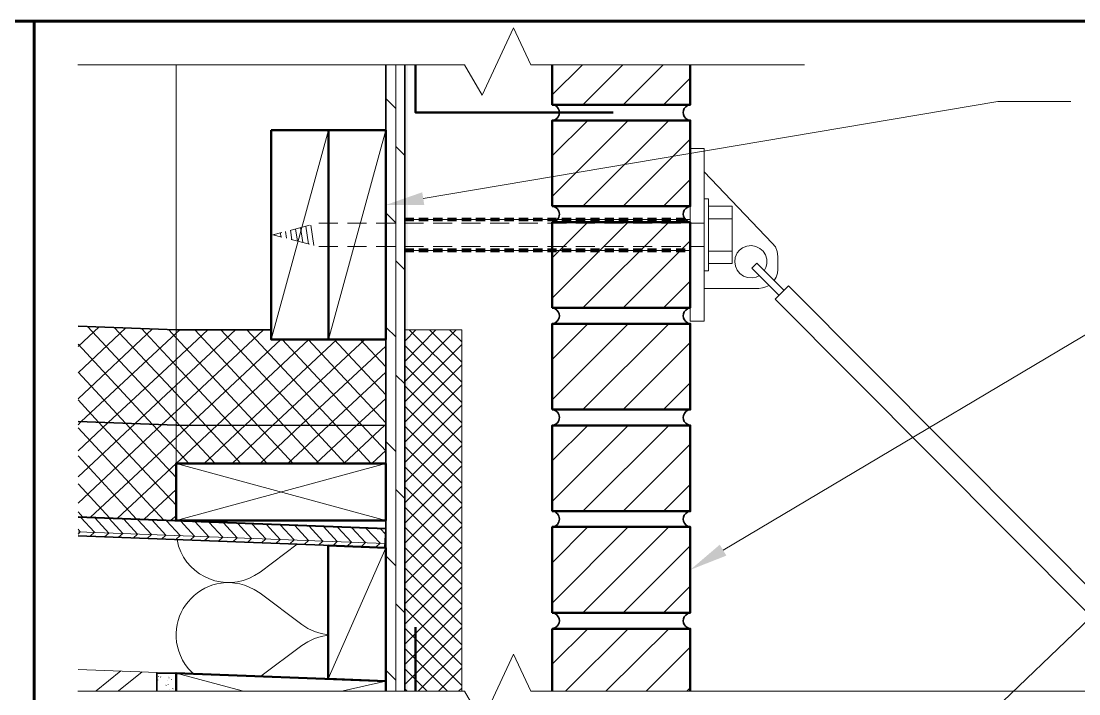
# Model space of a CAD drawing. Header units: inches. Extents: x 5 to 516, y -193 to 129.
# Drawn here: x 22.012 to 26.642, y -166.13 to -163.186 of the extents above; entities that cross this region are included whole.
import ezdxf

# ---------------------------------------------------------------- set-up
doc = ezdxf.new("R2010")
doc.units = ezdxf.units.IN
doc.header["$MEASUREMENT"] = 0
doc.layers.add('PDF7_Geometry', color=7, linetype='Continuous')
doc.layers.add('PDF7_Solid Fills', color=7, linetype='Continuous')

msp = doc.modelspace()

# ---------------------------------------------------------------- hatches: boundary and pattern name
at = {"layer": 'PDF7_Solid Fills', "transparency": 33554559}
for points in [[(23.7002179, -166.1168941), (23.7024401, -166.1168941), (23.70244, -163.3780051), (23.7002179, -163.3780051)], [(23.6902172, -164.1802258), (23.6902172, -164.1968925), (23.7324394, -164.1968929), (23.7324394, -164.1802258)], [(23.7524391, -164.1802258), (23.7524391, -164.1968925), (23.7946614, -164.1968929), (23.7946614, -164.1802258)], [(23.8157733, -164.1802258), (23.8157733, -164.1968925), (23.8568844, -164.1968929), (23.8568844, -164.1802258)], [(23.8779953, -164.1802258), (23.8779953, -164.1968925), (23.9191064, -164.1968929), (23.9191064, -164.1802258)], [(23.9402172, -164.1802258), (23.9402172, -164.1968925), (23.9824394, -164.1968929), (23.9824394, -164.1802258)], [(24.0024392, -164.1802258), (24.0024392, -164.1968925), (24.0446614, -164.1968929), (24.0446614, -164.1802258)], [(24.0657733, -164.1802258), (24.0657733, -164.1968925), (24.1068844, -164.1968929), (24.1068844, -164.1802258)], [(24.1279953, -164.1802258), (24.1279953, -164.1968925), (24.1691064, -164.1968929), (24.1691064, -164.1802258)], [(24.1902172, -164.1802258), (24.1902172, -164.1968925), (24.2324395, -164.1968929), (24.2324395, -164.1802258)], [(24.2524392, -164.1802258), (24.2524392, -164.1968925), (24.2946614, -164.1968929), (24.2946614, -164.1802258)], [(24.3157733, -164.1802258), (24.3157733, -164.1968925), (24.3568845, -164.1968929), (24.3568845, -164.1802258)], [(24.3779953, -164.1802258), (24.3779953, -164.1968925), (24.4202175, -164.1968929), (24.4202175, -164.1802258)], [(24.4402172, -164.1802258), (24.4402172, -164.1968925), (24.4824395, -164.1968929), (24.4824395, -164.1802258)], [(24.5035514, -164.1802258), (24.5035514, -164.1968925), (24.5446625, -164.1968929), (24.5446625, -164.1802258)], [(24.5657734, -164.1802258), (24.5657734, -164.1968925), (24.6068845, -164.1968929), (24.6068845, -164.1802258)], [(24.6279953, -164.1802258), (24.6279953, -164.1968925), (24.6702175, -164.1968929), (24.6702175, -164.1802258)], [(24.6902173, -164.1802258), (24.6902173, -164.1968925), (24.7324395, -164.1968929), (24.7324395, -164.1802258)], [(24.7535514, -164.1802258), (24.7535514, -164.1968925), (24.7946625, -164.1968929), (24.7946625, -164.1802258)], [(24.8157734, -164.1802258), (24.8157734, -164.1968925), (24.8568845, -164.1968929), (24.8568845, -164.1802258)], [(24.8779953, -164.1802258), (24.8779953, -164.1968925), (24.9202176, -164.1968929), (24.9202176, -164.1802258)]]:
    msp.add_hatch(color=256, dxfattribs=at).paths.add_polyline_path(points)

# ---------------------------------------------------------------- linework, layer by layer
at = {"layer": 'PDF7_Geometry', "lineweight": 60}
for points in [[(59.9013316, -193.1846724), (59.9013316, -163.1857822), (14.901328, -163.1857822), (14.901328, -193.1846724)], [(22.0691052, -170.7246712), (22.0691052, -163.1857816)]]:
    msp.add_lwpolyline(points, dxfattribs=at)
at = {"layer": 'PDF7_Geometry', "lineweight": 15}
for points in [[(22.2602176, -163.3768946), (23.9524399, -163.3768946), (24.0302178, -163.5102279), (24.1679955, -163.2146724), (24.2435511, -163.3768946), (25.441329, -163.3768946)], [(22.6902171, -163.3780045), (22.6902171, -165.121338)], [(23.6102182, -166.1168941), (23.6102182, -163.3780051)], [(23.6524387, -166.1168941), (23.6524387, -163.3780051)], [(24.3368847, -163.5080049), (24.4679958, -163.3780049)], [(24.4713294, -163.5513376), (24.6446627, -163.3780043)], [(24.6479945, -163.5513376), (24.8213278, -163.3780043)], [(24.8246619, -163.5513376), (24.9413286, -163.4346709)], [(23.6524387, -163.5680047), (23.6102165, -163.5257825)], [(23.7724406, -163.9624478), (26.2879963, -163.5368923), (26.6068852, -163.5368923)], [(24.3368847, -163.9535593), (24.669107, -163.620226)], [(24.3368847, -163.775782), (24.4924403, -163.6202264)], [(24.4713294, -163.9957821), (24.846885, -163.6202265)], [(23.357996, -163.6624487), (23.1068849, -164.5791155)], [(23.607996, -163.6624487), (23.357996, -164.5791155)], [(23.6913294, -163.7735598), (23.6524405, -163.734671)], [(24.6479945, -163.9957821), (24.9413279, -163.7024487)], [(24.9402173, -164.4991167), (24.9402173, -163.74245), (25.0013284, -163.74245)], [(25.0013293, -163.74245), (25.0013293, -164.4991167), (24.9402182, -164.4991167)], [(23.6102182, -163.8591153), (23.607996, -163.8568931)], [(24.8246619, -163.9957821), (24.9413286, -163.8791154)], [(25.0013293, -163.8446703), (25.3002182, -164.1568926)], [(25.0013293, -164.2791163), (25.0213293, -164.2791163), (25.0213293, -163.9635607), (25.0013293, -163.9635607)], [(25.0213285, -163.9957821), (25.1246618, -163.9957821)], [(25.124661, -164.2457821), (25.124661, -163.9957821)], [(23.6524387, -164.0680048), (23.6102165, -164.0257825)], [(23.6902172, -164.0535598), (23.6902172, -164.0524487)], [(23.7524391, -164.0535598), (23.711328, -164.0535598)], [(23.8157733, -164.0535598), (23.7735511, -164.0535598)], [(23.8779953, -164.0535598), (23.835773, -164.0535598)], [(23.9402172, -164.0535598), (23.8991061, -164.0535598)], [(24.0024392, -164.0535598), (23.9613281, -164.0535598)], [(24.0657733, -164.0535598), (24.0235511, -164.0535598)], [(24.1279953, -164.0535598), (24.085773, -164.0535598)], [(24.1902172, -164.0535598), (24.1491061, -164.0535598)], [(24.2524392, -164.0535598), (24.2113281, -164.0535598)], [(24.3157733, -164.0535598), (24.2735511, -164.0535598)], [(24.3779953, -164.0535598), (24.3357731, -164.0535598)], [(24.3368847, -164.3980038), (24.669107, -164.0657815)], [(24.3368847, -164.2213387), (24.4924403, -164.0657831)], [(24.4402172, -164.0535598), (24.3991061, -164.0535598)], [(24.5035514, -164.0535598), (24.4613292, -164.0535598)], [(24.4713294, -164.4402266), (24.846885, -164.0657821)], [(24.5657734, -164.0535598), (24.5235511, -164.0535598)], [(24.6279953, -164.0535598), (24.5868842, -164.0535598)], [(24.6902173, -164.0535598), (24.6491062, -164.0535598)], [(24.7535514, -164.0535598), (24.7113292, -164.0535598)], [(24.8157734, -164.0535598), (24.7735512, -164.0535598)], [(24.8779953, -164.0535598), (24.8368842, -164.0535598)], [(24.9402173, -164.0535598), (24.8991062, -164.0535598)], [(25.0213285, -164.0502255), (25.1246618, -164.0502255)], [(23.1535508, -164.1102275), (23.1135508, -164.1213386), (23.1535508, -164.1313386)], [(23.1468844, -164.1124497), (23.1491067, -164.1302274)], [(23.1691058, -164.1068932), (23.1735502, -164.1357821)], [(23.1913293, -164.1002268), (23.1968849, -164.142449)], [(23.2746627, -164.0791154), (23.1946627, -164.1002265)], [(23.2135507, -164.0946704), (23.2213284, -164.1491148)], [(23.235772, -164.0891162), (23.245772, -164.1546717)], [(23.2579956, -164.0835597), (23.2702178, -164.1613375)], [(23.2802169, -164.0780032), (23.2935502, -164.1680032)], [(23.3991066, -164.0691147), (23.3157733, -164.0691147)], [(23.5235505, -164.0691147), (23.4402172, -164.0691147)], [(23.6491066, -164.0691147), (23.5657733, -164.0691147)], [(23.7735505, -164.0691147), (23.6902172, -164.0691147)], [(23.8991066, -164.0691147), (23.8157733, -164.0691147)], [(24.0235505, -164.0691147), (23.9402172, -164.0691147)], [(24.1491067, -164.0691147), (24.0657733, -164.0691147)], [(24.2735506, -164.0691147), (24.1902172, -164.0691147)], [(24.3991067, -164.0691147), (24.3157733, -164.0691147)], [(24.5235506, -164.0691147), (24.4402172, -164.0691147)], [(24.6491067, -164.0691147), (24.5657734, -164.0691147)], [(24.7746628, -164.0691147), (24.6913295, -164.0691147)], [(24.8991067, -164.0691147), (24.8157734, -164.0691147)], [(25.0013293, -164.0691147), (24.9413293, -164.0691147)], [(23.1946614, -164.1413374), (23.2746614, -164.1624485)], [(23.607996, -164.1413374), (23.607996, -164.1268929)], [(24.6479945, -164.4402266), (24.9413279, -164.1468932)], [(25.3079948, -164.3213391), (25.3168837, -164.3057836), (25.3224393, -164.2891169), (25.3246615, -164.2724502), (25.3246615, -164.2157836), (25.3213282, -164.1935613), (25.3135504, -164.1735613), (25.300217, -164.1568947)], [(23.3157733, -164.1724495), (23.3991066, -164.1724495)], [(23.4402172, -164.1724495), (23.5235505, -164.1724495)], [(23.5657733, -164.1724495), (23.6491066, -164.1724495)], [(23.6902172, -164.1724495), (23.7735505, -164.1724495)], [(23.6902172, -164.1891144), (23.6902172, -164.1880032)], [(23.7524391, -164.1891144), (23.711328, -164.1891144)], [(23.8157733, -164.1891144), (23.7735511, -164.1891144)], [(23.8157733, -164.1724495), (23.8991066, -164.1724495)], [(23.8779953, -164.1891144), (23.835773, -164.1891144)], [(23.9402172, -164.1891144), (23.8991061, -164.1891144)], [(23.9402172, -164.1724495), (24.0235505, -164.1724495)], [(24.0024392, -164.1891144), (23.9613281, -164.1891144)], [(24.0657733, -164.1891144), (24.0235511, -164.1891144)], [(24.0657733, -164.1724495), (24.1491067, -164.1724495)], [(24.1279953, -164.1891144), (24.085773, -164.1891144)], [(24.1902172, -164.1891144), (24.1491061, -164.1891144)], [(24.1902172, -164.1724495), (24.2735506, -164.1724495)], [(24.2524392, -164.1891144), (24.2113281, -164.1891144)], [(24.3157733, -164.1891144), (24.2735511, -164.1891144)], [(24.3157733, -164.1724495), (24.3991067, -164.1724495)], [(24.3779953, -164.1891144), (24.3357731, -164.1891144)], [(24.4402172, -164.1891144), (24.3991061, -164.1891144)], [(24.4402172, -164.1724495), (24.5235506, -164.1724495)], [(24.5035514, -164.1891144), (24.4613292, -164.1891144)], [(24.5657734, -164.1891144), (24.5235511, -164.1891144)], [(24.5657734, -164.1724495), (24.6491067, -164.1724495)], [(24.6279953, -164.1891144), (24.5868842, -164.1891144)], [(24.6902173, -164.1891144), (24.6491062, -164.1891144)], [(24.6913295, -164.1724495), (24.7746628, -164.1724495)], [(24.7535514, -164.1891144), (24.7113292, -164.1891144)], [(24.8157734, -164.1891144), (24.7735512, -164.1891144)], [(24.8157734, -164.1724495), (24.8991067, -164.1724495)], [(24.8779953, -164.1891144), (24.8368842, -164.1891144)], [(24.9402173, -164.1891144), (24.8991062, -164.1891144)], [(24.9413295, -164.1724495), (25.0013295, -164.1724495)], [(25.0213285, -164.1924487), (25.1246618, -164.1924487)], [(25.1702177, -164.1780041), (25.1568843, -164.1880041), (25.1468843, -164.2002264)], [(23.6913294, -164.2735599), (23.6524405, -164.234671)], [(25.0213285, -164.2457821), (25.1246618, -164.2457821)], [(25.3513275, -164.3635596), (25.2324386, -164.2446707), (25.2102164, -164.2668929), (25.3291053, -164.3846707)], [(25.2646621, -164.2780042), (25.2724399, -164.2635597), (25.2757732, -164.2480041)], [(25.0846626, -165.5013387), (27.1313294, -164.284672), (27.4502184, -164.284672)], [(24.8246619, -164.4402266), (24.9413286, -164.3235599)], [(25.0013293, -164.355781), (25.2413293, -164.355781), (25.2568849, -164.3535588), (25.2724404, -164.3491144), (25.2857738, -164.3424477)], [(25.213551, -164.3091153), (25.2291066, -164.3057819), (25.243551, -164.2991153)], [(25.3124391, -164.4024481), (25.371328, -164.3435592)], [(27.136884, -166.1168941), (25.3713284, -164.3435606)], [(23.6102182, -164.3602276), (23.607996, -164.3568942)], [(27.0191065, -166.1168941), (25.3124396, -164.4024495)], [(22.4713269, -164.5280042), (22.2613269, -164.7246709)], [(22.3535517, -164.5235599), (22.2613295, -164.6102266)], [(22.3024404, -164.5213378), (22.6902182, -164.9380045)], [(22.4202156, -164.5268942), (22.6902157, -164.8157831)], [(23.6524387, -164.5680048), (23.6102165, -164.5268937)], [(24.3368847, -164.8424483), (24.669107, -164.510226)], [(24.3368847, -164.6657831), (24.4924403, -164.5102276)], [(24.4713294, -164.8857832), (24.846885, -164.5102276)], [(22.5879945, -164.5324484), (22.2613278, -164.8391151)], [(22.2613298, -164.9524495), (22.2757743, -164.938005), (22.6902187, -164.5513383)], [(22.5391076, -164.5313385), (22.6902187, -164.6935607)], [(22.6568829, -164.5357828), (22.6902162, -164.5713383)], [(23.0735496, -164.5368927), (22.6902162, -164.8935594)], [(23.2035499, -165.1213383), (23.0468833, -164.9535605), (22.6902166, -164.5713382)], [(22.9513278, -164.5368927), (22.6902167, -164.7791149)], [(22.829106, -164.5368927), (22.6902171, -164.6657816)], [(22.7068842, -164.5368927), (22.6902176, -164.5513371)], [(22.7724405, -164.5368927), (23.1613294, -164.9535594), (23.316885, -165.1213372)], [(22.8857738, -164.5368927), (23.2757738, -164.9535594), (23.4313293, -165.1213372)], [(23.000217, -164.5368927), (23.3891059, -164.9535594), (23.5446614, -165.1213372)], [(23.9413294, -164.5368927), (23.6913294, -164.5368927), (23.6913294, -166.1168928)], [(23.6913294, -164.5857819), (23.7402183, -164.536893)], [(23.6913294, -164.7624493), (23.916885, -164.5368937)], [(23.6913294, -164.6746717), (23.8279961, -164.5368939)], [(23.9413294, -164.7657836), (23.7113294, -164.5368947)], [(23.9413294, -164.6780037), (23.8002183, -164.5368926)], [(23.9413294, -164.5891162), (23.8879961, -164.536894)], [(23.9413294, -166.1168941), (23.9413294, -164.536894)], [(22.2613298, -164.5991169), (22.5879965, -164.950228)], [(23.1491066, -164.5791155), (22.7479954, -164.9535599), (22.6902176, -165.0080044), (22.3157732, -165.3568933)], [(23.2713284, -164.5791155), (22.8702172, -164.9535599)], [(23.3946623, -164.5791155), (22.9924401, -164.9535599)], [(23.607996, -164.6080054), (23.2368849, -164.953561), (23.057996, -165.1213388)], [(23.5168841, -164.5791155), (23.1146619, -164.9535599)], [(23.154663, -164.5791155), (23.503552, -164.9535599), (23.6079964, -165.0657822)], [(23.267994, -164.5791155), (23.6079941, -164.9435599)], [(23.3824395, -164.5791155), (23.6079951, -164.8213377)], [(23.4957727, -164.5791155), (23.607995, -164.6991155)], [(23.6913294, -164.8513368), (23.9413294, -164.6013368)], [(23.9413294, -164.8546711), (23.6913294, -164.6046711)], [(24.6479945, -164.8857832), (24.9413279, -164.5924499)], [(22.2613298, -165.0668927), (22.393552, -164.9424482), (22.6902187, -164.6657815)], [(23.0891068, -165.1213383), (22.9335512, -164.9535605), (22.6902178, -164.6935605)], [(23.6913294, -164.9402266), (23.9413294, -164.6891155)], [(23.9413294, -164.9435609), (23.6913294, -164.6924498)], [(22.2613298, -164.7213387), (22.4691076, -164.9457832), (22.6902187, -165.1824498)], [(23.607996, -164.7224486), (23.3591071, -164.9535598), (23.1802182, -165.1213376)], [(23.6913294, -164.7735599), (23.6524405, -164.734671)], [(22.2613298, -165.1802259), (22.5113298, -164.9468926), (22.6902187, -164.7791148)], [(23.6913294, -165.0280042), (23.9413294, -164.7780042)], [(23.9413294, -165.0313385), (23.6913294, -164.7813385)], [(24.8246619, -164.8857832), (24.9413286, -164.7691166)], [(22.2613298, -164.8435605), (22.3513298, -164.9413383), (22.6902187, -165.3046716)], [(22.9746613, -165.1213383), (22.8191057, -164.9535605), (22.6902168, -164.8157827)], [(23.607996, -164.8368941), (23.4813294, -164.9535608), (23.3024405, -165.1213385)], [(25.2057745, -167.2191168), (27.7235526, -164.8091166), (28.0424413, -164.8091166)], [(22.2613298, -165.2946714), (22.6279965, -164.951338), (22.6902187, -164.8935602)], [(23.6102182, -164.8602276), (23.607996, -164.8568943)], [(23.6913294, -165.116894), (23.9413294, -164.866894)], [(23.9413294, -165.1202261), (23.6913294, -164.8702261)], [(22.8613281, -165.1213383), (22.7057725, -164.9535605), (22.6902169, -164.9380049)], [(22.2613298, -164.9657823), (22.6368854, -165.3691156)], [(22.7468849, -165.1213383), (22.6902182, -165.0602272), (22.587996, -164.9502272)], [(22.8702166, -164.9535594), (22.6913277, -165.1213372)], [(22.9924406, -164.9535594), (22.8135517, -165.1213372)], [(23.1146624, -164.9535594), (22.9357735, -165.1213372)], [(23.607996, -164.9502273), (23.6035516, -164.9535607), (23.4246627, -165.1213385)], [(23.6913294, -165.2046716), (23.9413294, -164.9546716)], [(23.9413294, -165.2080037), (23.6913294, -164.9580037)], [(24.3368847, -165.288005), (24.669107, -164.9546716)], [(24.3368847, -165.1102276), (24.4924403, -164.954672)], [(24.4713294, -165.3302277), (24.846885, -164.9546721)], [(23.6524387, -165.0691148), (23.6102165, -165.0268926)], [(24.6479945, -165.3302277), (24.9413279, -165.0368944)], [(23.607996, -165.0646705), (23.5468849, -165.1213372)], [(23.6913294, -165.2935614), (23.9413294, -165.0435614)], [(23.9413294, -165.2968935), (23.6913294, -165.0468935)], [(22.2613298, -165.088004), (22.5179965, -165.3646707)], [(22.6902171, -165.1213383), (22.4335504, -165.3613383)], [(23.607996, -165.3713383), (22.6902182, -165.1213383)], [(23.607996, -165.1213383), (22.6902182, -165.3713383)], [(23.6913294, -165.382449), (23.9413294, -165.1313378)], [(23.9413294, -165.3857833), (23.6913294, -165.1357833)], [(22.2613298, -165.2102281), (22.4002187, -165.3602281)], [(23.6913294, -165.4702266), (23.9413294, -165.2202265)], [(23.9413294, -165.4735609), (23.6913294, -165.2235609)], [(24.8246619, -165.3302277), (24.9413286, -165.213561)], [(22.6902171, -165.2357815), (22.5513282, -165.3657815)], [(23.6913294, -165.2746722), (23.6524405, -165.2357833)], [(23.6913294, -165.5591164), (23.9413294, -165.3091163)], [(23.9413294, -165.5624484), (23.6913294, -165.3124484)], [(23.607996, -165.4091168), (22.2613293, -165.3580057)], [(22.2613298, -165.3324499), (22.2824409, -165.3557832)], [(22.3146613, -165.4402274), (22.3335502, -165.4224496), (22.2735502, -165.3580051)], [(22.2757748, -165.3557811), (22.2735526, -165.3580033)], [(22.3391067, -165.3580055), (22.3357734, -165.3602277)], [(22.3768856, -165.4424483), (22.3957744, -165.4257817), (22.3357744, -165.3602261)], [(22.4013264, -165.3602276), (22.3979931, -165.3624499)], [(22.4391053, -165.4446705), (22.4579941, -165.4280038), (22.3979941, -165.3624482)], [(22.4635506, -165.3624498), (22.4613284, -165.364672)], [(22.6902171, -165.3502269), (22.6679949, -165.3702269)], [(23.6102182, -165.3602276), (23.607996, -165.3580054)], [(22.2613305, -165.4302275), (22.2713305, -165.4202275), (22.2613305, -165.4091163)], [(22.5024417, -165.4480037), (22.5213306, -165.4302259), (22.4613306, -165.3646704)], [(22.5646614, -165.4502281), (22.5835503, -165.4324503), (22.5235502, -165.3680059)], [(22.5257748, -165.3646719), (22.5235526, -165.3680052)], [(22.6268833, -165.452448), (22.6457722, -165.4346702), (22.5857722, -165.3702257)], [(22.5891067, -165.366894), (22.5857734, -165.3702274)], [(22.6891053, -165.4546724), (22.7079942, -165.4368946), (22.6479942, -165.3724501)], [(22.6513287, -165.3702261), (22.6479953, -165.3724483)], [(22.7524394, -165.4568922), (22.7713283, -165.4391145), (22.7113283, -165.37467)], [(22.7135506, -165.3724482), (22.7113284, -165.3746705)], [(22.8146614, -165.4591154), (22.8335503, -165.4424488), (22.7735503, -165.3768932)], [(22.7757726, -165.3746704), (22.7735504, -165.3768926)], [(22.8768833, -165.4613376), (22.8957722, -165.4446709), (22.8357722, -165.3791153)], [(22.8379945, -165.3768948), (22.8357723, -165.379117)], [(22.9391053, -165.4646708), (22.9579942, -165.446893), (22.8979942, -165.3813375)], [(22.9013287, -165.3791146), (22.8979954, -165.3813368)], [(23.0024394, -165.466893), (23.0213283, -165.4491152), (22.9602172, -165.3846707)], [(22.9635506, -165.381339), (22.9602173, -165.3846724)], [(23.0646614, -165.4691151), (23.0835503, -165.4513373), (23.0235503, -165.3868929)], [(23.0257726, -165.3835589), (23.0235504, -165.3868922)], [(23.1268834, -165.4713372), (23.1457722, -165.4535594), (23.0857722, -165.389115)], [(23.0879946, -165.3868932), (23.0857723, -165.3891154)], [(23.1891053, -165.4735593), (23.2079942, -165.4557816), (23.1479942, -165.3913371)], [(23.1513287, -165.3891154), (23.1479954, -165.3913376)], [(23.2135507, -165.3913375), (23.2102173, -165.3935597)], [(23.2513295, -165.4757826), (23.2702184, -165.4591159), (23.2102184, -165.3935603)], [(23.3146614, -165.4780047), (23.3335503, -165.461338), (23.2735503, -165.3957825)], [(23.2757726, -165.3935596), (23.2735504, -165.3957818)], [(23.3768834, -165.4813379), (23.3957723, -165.4635602), (23.3357723, -165.3980046)], [(23.3379946, -165.3957817), (23.3357724, -165.398004)], [(23.4391053, -165.4835601), (23.4579942, -165.4657823), (23.3979942, -165.4013378)], [(23.4002188, -165.3980039), (23.3979966, -165.4013372)], [(23.4635507, -165.400226), (23.4602174, -165.4035593)], [(23.5013296, -165.4857822), (23.5202184, -165.4680044), (23.4602184, -165.40356)], [(23.5646614, -165.4880043), (23.5835503, -165.4702266), (23.5224392, -165.4057821)], [(23.5257726, -165.4035603), (23.5224393, -165.4057826)], [(23.5879946, -165.4057825), (23.5857724, -165.4080047)], [(23.6068838, -165.4313381), (23.5857727, -165.4080048)], [(23.6913294, -165.646894), (23.9413294, -165.3968939)], [(23.9413294, -165.6513382), (23.6913294, -165.4002271)], [(24.3368847, -165.555782), (24.4924403, -165.3991154)], [(24.3368847, -165.7324494), (24.669107, -165.3991161)], [(24.4713294, -165.7746722), (24.846885, -165.3991166)], [(23.6046617, -165.4713388), (22.2613283, -165.4202276)], [(22.6946614, -165.4546716), (22.701328, -165.4835605)], [(23.2202171, -165.4746708), (23.0579948, -165.5968931)], [(23.607996, -165.4902257), (23.3568849, -166.0646702)], [(23.6913294, -165.7357815), (23.9413294, -165.4857815)], [(23.9413294, -165.7391158), (23.6913294, -165.4891158)], [(24.6479945, -165.7746722), (24.9413279, -165.4813388)], [(23.6524387, -165.5691148), (23.6102165, -165.5268926)], [(23.6913294, -165.8246713), (23.9413294, -165.5735602)], [(23.9413294, -165.8280034), (23.6913294, -165.5780034)], [(23.0335503, -165.6124494), (23.0579948, -165.5968939)], [(23.3568835, -165.8713367), (23.3257724, -165.8657812), (23.2957724, -165.8568923), (23.2668836, -165.8435589), (23.241328, -165.8268923), (23.0579946, -165.6891145), (23.0324391, -165.6724478)], [(23.6913294, -165.9124489), (23.9413294, -165.6624489)], [(23.9413294, -165.9157832), (23.6913294, -165.6657832)], [(24.8246619, -165.7746722), (24.9413286, -165.6580055)], [(23.6913294, -165.7746722), (23.6524405, -165.7357833)], [(23.6913294, -166.0013387), (23.9413294, -165.7513387)], [(23.9413294, -166.0046708), (23.6913294, -165.7546708)], [(23.6102182, -165.8613376), (23.607996, -165.8580043)], [(23.6913294, -166.0891163), (23.9413294, -165.8391163)], [(23.9413294, -166.0935606), (23.6913294, -165.8424494)], [(24.3368847, -166.0002265), (24.4924403, -165.8446709)], [(24.3968845, -166.1168941), (24.6691068, -165.8446718)], [(24.5735497, -166.1168941), (24.846883, -165.8446718)], [(23.3568838, -165.8735605), (23.3257727, -165.8780049), (23.2957727, -165.8880049), (23.2668838, -165.9013382), (23.2413283, -165.9180049), (23.0613282, -166.0524494)], [(22.2602176, -166.118004), (23.9524399, -166.118004), (24.0302178, -166.2502263), (24.1679955, -165.9557818), (24.2435511, -166.118004), (27.5157734, -166.118004)], [(23.8768853, -166.1168941), (23.6913297, -165.9313385)], [(23.7513292, -166.1168941), (23.9413292, -165.9280052)], [(24.7502171, -166.1168941), (24.9413282, -165.925783)], [(22.2613298, -166.0224478), (23.6079966, -166.0735589)], [(22.3413266, -166.1168941), (22.4491044, -166.0291163)], [(22.4391049, -166.1168941), (22.5424382, -166.0335608)], [(22.6135524, -166.05245), (22.6135524, -166.0535611)], [(22.6213288, -166.039115), (22.6202176, -166.039115)], [(22.6235486, -166.0568943), (22.6224375, -166.0557832)], [(22.6291051, -166.039115), (22.6291051, -166.0380038)], [(22.6579951, -166.05245), (22.656884, -166.05245)], [(22.9791056, -166.1168941), (22.6902167, -166.0391163)], [(22.7446613, -166.0202256), (22.7657724, -166.0413367)], [(23.6524387, -166.0691149), (23.6102165, -166.0280037)], [(23.7879955, -166.1168941), (23.6913288, -166.0202274)], [(23.8402167, -166.1168941), (23.9413279, -166.015783)], [(22.6102158, -166.0691149), (22.6102158, -166.0680038)], [(22.6435501, -166.0880041), (22.6435501, -166.086893)], [(22.6468844, -166.0924484), (22.6468844, -166.0913373)], [(22.6535508, -166.0702271), (22.6524397, -166.0702271)], [(22.6557729, -166.0891163), (22.6557729, -166.0880052)], [(22.6602172, -166.0591164), (22.6591061, -166.0591164)], [(22.6713279, -166.0668927), (22.6702167, -166.0668927)], [(22.6891072, -166.0946705), (22.6891072, -166.0935594)], [(23.607996, -166.0735591), (23.4213294, -166.1168925)], [(24.9268845, -166.1168941), (24.9413289, -166.1035608)], [(22.6624393, -166.1113376), (22.6613282, -166.1113376)], [(22.67355, -166.1068934), (22.67355, -166.1057823)], [(22.6768843, -166.1068934), (22.6768843, -166.1080045)], [(22.6813286, -166.1113376), (22.6813286, -166.1102265)], [(22.687995, -166.1113376), (22.6868839, -166.1102265)], [(23.7002179, -166.1168941), (23.691329, -166.1080052)], [(23.9279966, -166.1168941), (23.9413299, -166.1046719)]]:
    msp.add_lwpolyline(points, dxfattribs=at)
at = {"layer": 'PDF7_Geometry', "lineweight": 35}
for points in [[(23.607996, -163.3780045), (23.607996, -166.1168935)], [(23.6913294, -166.1168941), (23.6913294, -163.3780051)], [(24.3479958, -163.5535593), (24.3368847, -163.5513371)], [(24.9413295, -163.5513376), (24.9302184, -163.5535598)], [(24.3368847, -163.620226), (24.3479958, -163.6180037)], [(24.9302184, -163.6180043), (24.9413295, -163.6202265)], [(24.9413295, -163.9957821), (24.9302184, -163.9991154)], [(24.9302184, -164.0624488), (24.9413295, -164.0657821)], [(24.3479958, -164.4435604), (24.3368847, -164.4402271)], [(24.9413295, -164.4402266), (24.9302184, -164.4435599)], [(23.1068838, -164.5368927), (22.6902171, -164.5368927), (22.2613282, -164.520226)], [(24.3368847, -164.5102271), (24.3479958, -164.5068938)], [(24.9302184, -164.5068932), (24.9413295, -164.5102266)], [(24.9413295, -164.8857832), (24.9302184, -164.8880055)], [(22.6902171, -164.9535594), (22.2613282, -164.9380038)], [(22.6935514, -164.9535594), (23.6102182, -164.9546705)], [(24.9302184, -164.9513388), (24.9413295, -164.9546721)], [(23.607996, -165.4057825), (22.2613293, -165.3546714)], [(24.9413295, -165.3302277), (24.9302184, -165.3335611)], [(22.2613298, -165.4380045), (23.6046633, -165.4891156), (23.6079966, -165.4057823)], [(24.9302184, -165.3968944), (24.9413295, -165.3991166)], [(23.607996, -165.5080051), (23.607996, -165.7580051)], [(24.3479958, -165.7780038), (24.3368847, -165.7746705)], [(24.9413295, -165.7746722), (24.9302184, -165.7780055)], [(24.3368847, -165.8446705), (24.3479958, -165.8413372)], [(24.9302184, -165.8413389), (24.9413295, -165.8446722)], [(22.6902171, -166.1168941), (22.6902171, -166.0391163), (22.6068838, -166.0391163), (22.6068838, -166.1168941)]]:
    msp.add_lwpolyline(points, dxfattribs=at)
at = {"layer": 'PDF7_Geometry', "lineweight": 50}
for points in [[(24.6035519, -163.5857818), (23.7391073, -163.5857818), (23.7391073, -163.378004)], [(24.9413295, -163.3780045), (24.9413295, -163.5513379), (24.336885, -163.5513379), (24.336885, -163.3780045)], [(23.3568838, -166.0646718), (23.3568838, -165.4802273), (23.607995, -165.4902273)], [(23.607996, -165.4902257), (23.607996, -166.0735591)], [(23.607996, -165.7580051), (23.607996, -165.5080051)], [(23.7391064, -166.1168941), (23.7391064, -165.8380052)], [(24.3368847, -165.8446705), (24.9413292, -165.8446705), (24.9413292, -166.1168927)], [(24.3368847, -166.1168941), (24.3368847, -165.8446718)], [(23.607996, -166.1168941), (23.607996, -166.0735608), (22.6902182, -166.0391163), (22.6902182, -166.1168941)], [(23.3568838, -166.0646706), (23.607995, -166.0735595)]]:
    msp.add_lwpolyline(points, dxfattribs=at)
for points in [[(24.3368847, -163.9957816), (24.3368847, -163.620226), (24.9413292, -163.620226), (24.9413292, -163.9957816)], [(23.1068838, -163.6624487), (23.1068838, -164.5791155), (23.3579949, -164.5791155), (23.3579949, -163.6624487)], [(23.357996, -163.6624487), (23.357996, -164.5791155), (23.607996, -164.5791155), (23.607996, -163.6624487)], [(24.3368847, -164.4402271), (24.3368847, -164.0657826), (24.9413292, -164.0657826), (24.9413292, -164.4402271)], [(24.3368847, -164.8857827), (24.3368847, -164.5102271), (24.9413292, -164.5102271), (24.9413292, -164.8857827)], [(24.3368847, -165.3302272), (24.3368847, -164.9546716), (24.9413292, -164.9546716), (24.9413292, -165.3302272)], [(22.6902182, -165.3713383), (22.6902182, -165.1213383), (23.607996, -165.1213383), (23.607996, -165.3713383)], [(24.3368847, -165.7746717), (24.3368847, -165.3991161), (24.9413292, -165.3991161), (24.9413292, -165.7746717)]]:
    msp.add_lwpolyline(points, close=True, dxfattribs=at)
at = {"layer": 'PDF7_Geometry', "lineweight": 0}
for points in [[(24.9402173, -164.0457812), (24.9402173, -164.0613367)], [(24.9402173, -164.1802258), (24.9402173, -164.1968925)]]:
    msp.add_lwpolyline(points, dxfattribs=at)
at = {"layer": 'PDF7_Geometry', "lineweight": 15}
msp.add_lwpolyline([(23.1224399, -164.1235605), (23.1213288, -164.1191161)], close=True, dxfattribs=at)
at = {"layer": 'PDF7_Geometry', "lineweight": 35}
for centre, radius, start, end in [((24.3331546, -164.0307826), 0.0351982, 276.0833897, 83.9166103), ((24.3338688, -164.9202271), 0.0345762, 275.00392, 84.99608), ((24.3338688, -165.3646716), 0.0345762, 275.00392, 84.99608)]:
    msp.add_arc(centre, radius, start, end, dxfattribs=at)
for points in [[(24.3479958, -163.6180037), (24.3754403, -163.6035778), (24.3754403, -163.5679852), (24.3479958, -163.5535593)], [(24.9302184, -163.5535598), (24.9029961, -163.5703376), (24.9030147, -163.6012265), (24.9302184, -163.6180043)], [(24.9302184, -163.9991154), (24.9022924, -164.0132821), (24.903885, -164.047171), (24.9302184, -164.0624488)], [(24.3479958, -164.5068938), (24.3755884, -164.4916345), (24.3756069, -164.4588197), (24.3479958, -164.4435604)], [(24.9302184, -164.4435599), (24.902848, -164.4610599), (24.902848, -164.4894118), (24.9302184, -164.5068932)], [(24.9302184, -164.8880055), (24.9038665, -164.9032832), (24.9022924, -164.9371721), (24.9302184, -164.9513388)], [(24.9302184, -165.3335611), (24.9022924, -165.3477277), (24.9038665, -165.3816166), (24.9302184, -165.3968944)], [(24.3479958, -165.8413372), (24.3754032, -165.8263557), (24.3755144, -165.7929297), (24.3479958, -165.7780038)], [(24.9302184, -165.7780055), (24.902885, -165.7951722), (24.9030887, -165.8241537), (24.9302184, -165.8413389)]]:
    msp.add_open_spline(points, degree=3, dxfattribs=at)
at = {"layer": 'PDF7_Geometry', "lineweight": 15}
for points in [[(25.2757732, -164.2480041), (25.2854769, -164.1908375), (25.2195325, -164.147393), (25.1702177, -164.1780041)], [(25.1468843, -164.2002264), (25.1154954, -164.2522634), (25.1536806, -164.3133004), (25.213551, -164.3091153)], [(22.701328, -165.4835605), (22.7470503, -165.6210235), (22.9070688, -165.6855605), (23.0335503, -165.6124494)], [(23.0324391, -165.6724478), (22.8050872, -165.5534478), (22.5856243, -165.819096), (22.7446613, -166.0202256)]]:
    msp.add_open_spline(points, degree=3, dxfattribs=at)
at = {"layer": 'PDF7_Solid Fills', "lineweight": 50, "transparency": 33554559}
for points in [[(23.7768849, -163.9902256), (23.607996, -163.9902256), (23.767996, -163.9346701)], [(23.6902172, -164.0457812), (23.6902172, -164.0613367), (23.7324394, -164.0457812)], [(23.6902172, -164.0613384), (23.7324394, -164.0457828), (23.7324394, -164.0613384)], [(23.7524391, -164.0457812), (23.7524391, -164.0613367), (23.7946614, -164.0457812)], [(23.7524391, -164.0613384), (23.7946614, -164.0457828), (23.7946614, -164.0613384)], [(23.8157733, -164.0457812), (23.8157733, -164.0613367), (23.8568844, -164.0457812)], [(23.8157733, -164.0613384), (23.8568844, -164.0457828), (23.8568844, -164.0613384)], [(23.8779953, -164.0457812), (23.8779953, -164.0613367), (23.9191064, -164.0457812)], [(23.8779953, -164.0613384), (23.9191064, -164.0457828), (23.9191064, -164.0613384)], [(23.9402172, -164.0457812), (23.9402172, -164.0613367), (23.9824394, -164.0457812)], [(23.9402172, -164.0613384), (23.9824394, -164.0457828), (23.9824394, -164.0613384)], [(24.0024392, -164.0457812), (24.0024392, -164.0613367), (24.0446614, -164.0457812)], [(24.0024392, -164.0613384), (24.0446614, -164.0457828), (24.0446614, -164.0613384)], [(24.0657733, -164.0457812), (24.0657733, -164.0613367), (24.1068844, -164.0457812)], [(24.0657733, -164.0613384), (24.1068844, -164.0457828), (24.1068844, -164.0613384)], [(24.1279953, -164.0457812), (24.1279953, -164.0613367), (24.1691064, -164.0457812)], [(24.1279953, -164.0613384), (24.1691064, -164.0457828), (24.1691064, -164.0613384)], [(24.1902172, -164.0457812), (24.1902172, -164.0613367), (24.2324395, -164.0457812)], [(24.1902172, -164.0613384), (24.2324395, -164.0457828), (24.2324395, -164.0613384)], [(24.2524392, -164.0457812), (24.2524392, -164.0613367), (24.2946614, -164.0457812)], [(24.2524392, -164.0613384), (24.2946614, -164.0457828), (24.2946614, -164.0613384)], [(24.3157733, -164.0457812), (24.3157733, -164.0613367), (24.3568845, -164.0457812)], [(24.3157733, -164.0613384), (24.3568845, -164.0457828), (24.3568845, -164.0613384)], [(24.3779953, -164.0457812), (24.3779953, -164.0613367), (24.4202175, -164.0457812)], [(24.3779953, -164.0613384), (24.4202175, -164.0457828), (24.4202175, -164.0613384)], [(24.4402172, -164.0457812), (24.4402172, -164.0613367), (24.4824395, -164.0457812)], [(24.4402172, -164.0613384), (24.4824395, -164.0457828), (24.4824395, -164.0613384)], [(24.5035514, -164.0457812), (24.5035514, -164.0613367), (24.5446625, -164.0457812)], [(24.5035514, -164.0613384), (24.5446625, -164.0457828), (24.5446625, -164.0613384)], [(24.5657734, -164.0457812), (24.5657734, -164.0613367), (24.6068845, -164.0457812)], [(24.5657734, -164.0613384), (24.6068845, -164.0457828), (24.6068845, -164.0613384)], [(24.6279953, -164.0457812), (24.6279953, -164.0613367), (24.6702175, -164.0457812)], [(24.6279953, -164.0613384), (24.6702175, -164.0457828), (24.6702175, -164.0613384)], [(24.6902173, -164.0457812), (24.6902173, -164.0613367), (24.7324395, -164.0457812)], [(24.6902173, -164.0613384), (24.7324395, -164.0457828), (24.7324395, -164.0613384)], [(24.7535514, -164.0457812), (24.7535514, -164.0613367), (24.7946625, -164.0457812)], [(24.7535514, -164.0613384), (24.7946625, -164.0457828), (24.7946625, -164.0613384)], [(24.8157734, -164.0457812), (24.8157734, -164.0613367), (24.8568845, -164.0457812)], [(24.8157734, -164.0613384), (24.8568845, -164.0457828), (24.8568845, -164.0613384)], [(24.8779953, -164.0457812), (24.8779953, -164.0613367), (24.9202176, -164.0457812)], [(24.8779953, -164.0613384), (24.9202176, -164.0457828), (24.9202176, -164.0613384)], [(25.0991076, -165.5246722), (24.9413298, -165.5868944), (25.0702187, -165.4768944)]]:
    msp.add_solid(points, dxfattribs=at)

doc.saveas('drawing.dxf')
